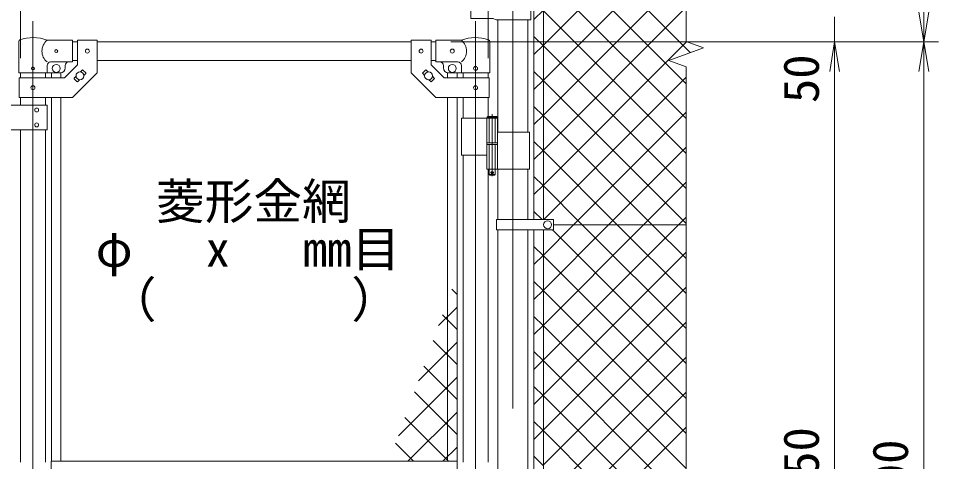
# Model space of a CAD drawing. Units: millimetres, scale not verified. Extents: x -6300 to 6300, y -4455 to 4455.
# Drawn here: x 2110 to 3969, y 311 to 1207 of the extents above; entities that cross this region are included whole.
import ezdxf
from ezdxf.enums import TextEntityAlignment as Align

# ---------------------------------------------------------------- set-up
doc = ezdxf.new("R2010")
doc.units = ezdxf.units.MM
doc.header["$LTSCALE"] = 30
doc.linetypes.add('DASHED', pattern=[7.5, 6, -1.5])
doc.linetypes.add('USER1', pattern=[50.8, 31.75, -6.35, 6.35, -6.35])
for name, color, linetype, lineweight in [('0-1_D-BMK', 2, 'USER1', 13), ('0-2_D-STR1', 1, 'Continuous', 18), ('0-3_D-STR3', 3, 'Continuous', 13), ('0-7_D-STR-DIM', 7, 'Continuous', 9), ('0-8_0', 7, 'Continuous', 9), ('0-9_D-STR-TXT', 7, 'Continuous', 9), ('0-A_D-STR2', 7, 'Continuous', 9)]:
    doc.layers.add(name, color=color, linetype=linetype, lineweight=lineweight)
doc.styles.add('ＭＳ ゴシック', font='')
doc.styles.get('ＭＳ ゴシック').set_extended_font_data('MS Gothic')

# ---------------------------------------------------------------- blocks, each defined once
blk = doc.blocks.new('_Open')
at = {"layer": '0-8_0'}
blk.add_line((-30, 5), (0, 0), dxfattribs=at)
blk.add_lwpolyline([(-30, -5), (0, 0), (-30, 0)], dxfattribs=at)

msp = doc.modelspace()

# ---------------------------------------------------------------- linework, layer by layer
at = {"layer": '0-1_D-BMK'}
for p, q in [((3108.84, 2894.97), (3108.84, -1050.85)), ((2139.24, 1201.46), (2139.24, -636.94)), ((3033.44, 1201.46), (3033.44, -636.94)), ((3067, 1013.14), (3067, 888.26)), ((3063.38, 895.23), (3070.63, 895.23))]:
    msp.add_line(p, q, dxfattribs=at)
at = {"layer": '0-2_D-STR1'}
for p, q in [((3078.59, 1203.83), (3078.59, 977.23)), ((3139.09, 1203.83), (3139.09, 977.23)), ((2229.24, 1159.73), (2219.24, 1159.73)), ((2903.44, 1159.73), (2269.24, 1159.73)), ((2953.44, 1159.73), (2943.44, 1159.73)), ((2229.24, 1121.73), (2219.24, 1121.73)), ((2903.44, 1121.73), (2269.24, 1121.73)), ((2953.44, 1121.73), (2943.44, 1121.73)), ((2113.84, 1096.73), (2113.84, 1086.68)), ((2164.64, 1096.73), (2164.64, 1086.68)), ((3008.04, 1096.73), (3008.04, 1086.68)), ((3058.84, 1096.73), (3058.84, 1086.68)), ((2113.84, 1046.68), (2113.84, 1031.68)), ((2164.64, 1046.68), (2164.64, 1031.68)), ((3008.04, 1046.68), (3008.04, 1005.23)), ((3058.84, 1046.68), (3058.84, 1008.23)), ((2113.84, 981.68), (2113.84, 309.73)), ((2164.64, 981.68), (2164.64, 309.73)), ((3008.04, 930.23), (3008.04, 309.73)), ((3058.84, 902.23), (3058.84, 309.73)), ((3078.59, 902.23), (3078.59, 800.23)), ((3139.09, 902.23), (3139.09, 800.23)), ((3078.59, 779.23), (3078.59, 110.23)), ((3139.09, 779.23), (3139.09, 110.23))]:
    msp.add_line(p, q, dxfattribs=at)
at = {"layer": '0-3_D-STR3'}
for p, q in [((3151.34, 1469.43), (3151.34, 800.23)), ((3170.34, 1469.43), (3170.34, 800.23)), ((3023.84, 1206.83), (3023.84, 1250.83)), ((3144.94, 1253.83), (3144.94, 1203.83)), ((3069.04, 1206.83), (3023.84, 1206.83)), ((3069.04, 1206.83), (3075.04, 1203.83)), ((3144.94, 1203.83), (3075.04, 1203.83)), ((2110.69, 1096.73), (2110.69, 1160.42)), ((2219.24, 1162.73), (2167.79, 1162.73)), ((2219.24, 1162.73), (2219.24, 1118.73)), ((2229.24, 1162.93), (2229.24, 1113.24)), ((2229.24, 1162.93), (2269.24, 1162.93)), ((2269.24, 1162.93), (2269.24, 1096.68)), ((2903.44, 1162.93), (2903.44, 1096.68)), ((2943.44, 1162.93), (2903.44, 1162.93)), ((2943.44, 1162.93), (2943.44, 1113.24)), ((2953.44, 1162.73), (3004.89, 1162.73)), ((2953.44, 1162.73), (2953.44, 1118.73)), ((3061.99, 1096.73), (3061.99, 1160.42)), ((2219.24, 1118.73), (2174.79, 1118.73)), ((2953.44, 1118.73), (2997.89, 1118.73)), ((2167.79, 1096.73), (2167.79, 1111.73)), ((2202.67, 1086.68), (2229.24, 1113.24)), ((2204.24, 1111.73), (2204.24, 1106.73)), ((2235.12, 1098.63), (2238.84, 1102.34)), ((2240.25, 1102.34), (2245.91, 1096.69)), ((2932.43, 1102.34), (2926.78, 1096.69)), ((2937.56, 1098.63), (2933.85, 1102.34)), ((2970.01, 1086.68), (2943.44, 1113.24)), ((2968.44, 1111.73), (2968.44, 1106.73)), ((3004.89, 1096.73), (3004.89, 1111.73)), ((2110.69, 1096.73), (2167.79, 1096.73)), ((2111.54, 1086.68), (2202.67, 1086.68)), ((2111.54, 1086.68), (2111.54, 1046.68)), ((2167.79, 1096.73), (2194.24, 1096.73)), ((2176.74, 1096.73), (2176.74, 1086.68)), ((2195.74, 1096.73), (2195.74, 1086.68)), ((2222.58, 1086.08), (2226.29, 1089.8)), ((2222.58, 1084.67), (2228.23, 1079.01)), ((2229.65, 1079.01), (2233.36, 1082.72)), ((2242.19, 1091.56), (2245.91, 1095.27)), ((2930.49, 1091.56), (2926.78, 1095.27)), ((2943.04, 1079.01), (2939.32, 1082.72)), ((2950.11, 1084.67), (2944.45, 1079.01)), ((2950.11, 1086.08), (2946.39, 1089.8)), ((3061.14, 1086.68), (2970.01, 1086.68)), ((2976.94, 1096.73), (2976.94, 1086.68)), ((3004.89, 1096.73), (2978.44, 1096.73)), ((2995.94, 1096.73), (2995.94, 1086.68)), ((3061.99, 1096.73), (3004.89, 1096.73)), ((3061.14, 1086.68), (3061.14, 1046.68)), ((2176.74, 1046.68), (2176.74, 312.23)), ((2195.74, 1046.68), (2195.74, 312.23)), ((2976.94, 1046.68), (2976.94, 312.23)), ((2995.94, 1046.68), (2995.94, 312.23)), ((2168.24, 1031.68), (2048.24, 1031.68)), ((2168.24, 1031.68), (2168.24, 981.68)), ((3004.89, 1005.23), (3004.89, 930.23)), ((3004.89, 1005.23), (3077.8, 1005.23)), ((3056.2, 1005.23), (3056.2, 955.23)), ((3077, 1007.23), (3057, 1007.23)), ((3058, 1008.23), (3076, 1008.23)), ((3077, 1007.23), (3076, 1008.23)), ((3077, 1007.23), (3077, 1005.23)), ((3077.8, 1005.23), (3077.8, 955.23)), ((2168.24, 981.68), (2048.24, 981.68)), ((3077.8, 977.23), (3142.14, 977.23)), ((3142.14, 977.23), (3142.14, 902.23)), ((3056.2, 955.23), (3077.8, 955.23)), ((3056.2, 952.23), (3077.8, 952.23)), ((3056.2, 952.23), (3056.2, 902.23)), ((3056.5, 955.23), (3056.5, 952.23)), ((3056.5, 952.23), (3077.5, 952.23)), ((3077.5, 955.23), (3077.5, 952.23)), ((3077.8, 952.23), (3077.8, 902.23)), ((3004.89, 930.23), (3056.09, 930.23)), ((3056.2, 902.23), (3142.14, 902.23)), ((3061, 902.23), (3061, 891.23)), ((3062, 890.23), (3061, 891.23)), ((3062, 890.23), (3072, 890.23)), ((3072, 890.23), (3073, 891.23)), ((3076.04, 800.23), (3076.04, 779.23)), ((3076.04, 800.23), (3190.84, 800.23)), ((3190.84, 800.23), (3190.84, 779.23)), ((3458.84, 789.73), (3190.84, 789.73)), ((3076.04, 779.23), (3190.84, 779.23)), ((3151.34, 779.23), (3151.34, 110.23)), ((3170.34, 779.23), (3170.34, 110.23)), ((2176.34, 312.23), (2996.34, 312.23)), ((2176.34, 291.23), (2176.34, 312.23)), ((2996.34, 257.23), (2996.34, 312.23))]:
    msp.add_line(p, q, dxfattribs=at)
at = {"layer": '0-3_D-STR3', "linetype": 'DASHED'}
for p, q in [((3060.7, 1005.23), (3060.7, 955.23)), ((3073.3, 1005.23), (3073.3, 955.23)), ((3060.7, 952.23), (3060.7, 902.23)), ((3073.3, 952.23), (3073.3, 902.23))]:
    msp.add_line(p, q, dxfattribs=at)
at = {"layer": '0-3_D-STR3'}
for points in [[(2111.54, 1046.68), (2219.24, 1046.68), (2269.24, 1096.68)], [(3061.14, 1046.68), (2953.44, 1046.68), (2903.44, 1096.68)], [(3058, 1008.23), (3057, 1007.23), (3057, 1005.23)], [(3073, 902.23), (3073, 891.23), (3061, 891.23)]]:
    msp.add_lwpolyline(points, dxfattribs=at)
for centre, radius in [((2186.24, 1140.73), 3), ((2249.24, 1140.68), 4), ((2923.44, 1140.68), 4), ((2986.44, 1140.73), 4), ((2139.24, 1105.73), 3), ((2186.24, 1105.73), 8), ((2234.24, 1090.68), 8), ((2938.44, 1090.68), 8), ((2986.44, 1105.73), 8), ((3033.44, 1105.73), 4), ((2139.24, 1066.68), 4), ((3033.44, 1066.68), 4), ((2146.75, 1021.68), 4), ((2146.75, 991.68), 4), ((3067, 895.23), 2.5), ((3178.84, 789.73), 8)]:
    msp.add_circle(centre, radius, dxfattribs=at)
for centre, radius, start, end in [((2113.99, 1160.42), 3.3, 109.22051, 180), ((2139.24, 1087.99), 80, 69.0916, 109.22051), ((2185.99, 1140.73), 28.55, 129.59418, 230.40582), ((3033.44, 1087.99), 80, 70.77949, 110.9084), ((2986.7, 1140.73), 28.55, 309.59418, 50.40582), ((3058.69, 1160.42), 3.3, 0, 70.77949), ((2174.79, 1111.73), 7, 90, 180), ((2211.24, 1111.73), 7, 90, 180), ((2961.44, 1111.73), 7, 0, 90), ((2997.89, 1111.73), 7, 0, 90), ((2194.24, 1106.73), 10, 270, 0), ((2239.55, 1101.64), 1, 45, 135), ((2933.14, 1101.64), 1, 45, 135), ((2978.44, 1106.73), 10, 180, 270), ((2223.28, 1085.37), 1, 135, 225), ((2228.94, 1079.72), 1, 225, 315), ((2245.2, 1095.98), 1, 315, 45), ((2927.48, 1095.98), 1, 135, 225), ((2943.75, 1079.72), 1, 225, 315), ((2949.4, 1085.37), 1, 315, 45)]:
    msp.add_arc(centre, radius, start, end, dxfattribs=at)
at = {"layer": '0-7_D-STR-DIM'}
for p, q in [((2113.84, 1126.73), (2113.84, 3139.73)), ((2113.84, 1126.73), (2113.84, 3139.73)), ((3058.84, 1126.73), (3058.84, 3139.73)), ((3458.84, 1160.38), (3458.84, 2922.73)), ((3758.84, 1209.73), (3758.84, 1159.73)), ((2983.44, 1159.73), (3788.84, 1159.73)), ((2983.44, 1159.73), (3968.84, 1159.73)), ((2983.44, 1159.73), (3968.84, 1159.73)), ((2983.44, 1159.73), (3788.84, 1159.73)), ((3494.08, 1147.55), (3458.84, 1160.38)), ((3423.6, 1121.9), (3494.08, 1147.55)), ((3458.84, 1109.07), (3423.6, 1121.9)), ((3458.84, -733.27), (3458.84, 1109.07)), ((3758.84, -530.27), (3758.84, 1099.73)), ((3758.84, 1099.73), (3758.84, 1039.73)), ((3938.84, 1099.73), (3938.84, -580.27))]:
    msp.add_line(p, q, dxfattribs=at)
at = {"layer": '0-A_D-STR2'}
for p, q in [((3170.34, 1152.83), (3458.84, 1441.33)), ((3170.34, 1082.12), (3458.84, 1370.62)), ((3458.84, 1074.91), (3170.34, 1363.41)), ((3170.34, 1011.41), (3458.84, 1299.91)), ((3458.84, 1004.2), (3170.34, 1292.7)), ((3170.34, 940.7), (3458.84, 1229.2)), ((3151.34, 1204.54), (3170.34, 1223.54)), ((3458.84, 933.49), (3170.34, 1221.99)), ((3170.34, 1151.28), (3151.34, 1170.28)), ((3151.34, 1133.83), (3170.34, 1152.83)), ((3458.84, 862.78), (3170.34, 1151.28)), ((3170.34, 1080.57), (3151.34, 1099.57)), ((3151.34, 1063.12), (3170.34, 1082.12)), ((3458.84, 792.07), (3170.34, 1080.57)), ((3171.29, 800.23), (3458.84, 1087.78)), ((3170.34, 1009.86), (3151.34, 1028.86)), ((3151.34, 992.41), (3170.34, 1011.41)), ((3390.47, 789.73), (3170.34, 1009.86)), ((3231.5, 789.73), (3458.84, 1017.07)), ((3170.34, 939.15), (3151.34, 958.15)), ((3151.34, 921.7), (3170.34, 940.7)), ((3319.76, 789.73), (3170.34, 939.15)), ((3302.21, 789.73), (3458.84, 946.36)), ((3170.34, 868.44), (3151.34, 887.44)), ((3372.92, 789.73), (3458.84, 875.65)), ((3249.05, 789.73), (3170.34, 868.44)), ((3167.84, 800.23), (3151.34, 816.73)), ((3443.63, 789.73), (3458.84, 804.94)), ((3170.34, 728.57), (3231.5, 789.73)), ((3170.34, 657.86), (3302.21, 789.73)), ((3170.34, 587.15), (3372.92, 789.73)), ((3170.34, 516.44), (3443.63, 789.73)), ((3458.84, 579.94), (3249.05, 789.73)), ((3458.84, 650.65), (3319.76, 789.73)), ((3458.84, 721.36), (3390.47, 789.73)), ((3458.84, 509.23), (3188.84, 779.23)), ((3170.34, 727.02), (3151.34, 746.02)), ((3151.34, 709.57), (3170.34, 728.57)), ((3170.34, 445.73), (3458.84, 734.23)), ((3458.84, 438.52), (3170.34, 727.02)), ((3170.34, 656.3), (3151.34, 675.3)), ((2995.94, 648.91), (2985.23, 659.63)), ((3151.34, 638.86), (3170.34, 657.86)), ((3170.34, 375.02), (3458.84, 663.52)), ((3458.84, 367.8), (3170.34, 656.3)), ((2958.37, 585.85), (2995.94, 623.43)), ((2995.94, 578.2), (2966.35, 607.79)), ((3170.34, 585.59), (3151.34, 604.59)), ((3151.34, 568.15), (3170.34, 587.15)), ((3170.34, 304.3), (3458.84, 592.8)), ((3458.84, 297.09), (3170.34, 585.59)), ((2917.89, 474.66), (2995.94, 552.72)), ((2995.94, 507.49), (2947.48, 555.95)), ((3170.34, 514.88), (3151.34, 533.88)), ((3170.34, 233.59), (3458.84, 522.09)), ((2995.94, 436.78), (2928.61, 504.11)), ((3151.34, 497.44), (3170.34, 516.44)), ((3458.84, 226.38), (3170.34, 514.88)), ((2877.41, 363.47), (2995.94, 482.01)), ((2995.94, 366.07), (2909.74, 452.27)), ((3170.34, 444.17), (3151.34, 463.17)), ((3170.34, 162.88), (3458.84, 451.38)), ((3151.34, 426.73), (3170.34, 445.73)), ((3458.84, 155.67), (3170.34, 444.17)), ((2896.87, 312.23), (2995.94, 411.3)), ((2979.07, 312.23), (2890.86, 400.43)), ((3170.34, 373.46), (3151.34, 392.46)), ((3151.34, 356.02), (3170.34, 375.02)), ((3444.08, 99.73), (3170.34, 373.46)), ((3188.4, 110.23), (3458.84, 380.67)), ((2908.36, 312.23), (2871.99, 348.6)), ((2967.58, 312.23), (2995.94, 340.59)), ((3170.34, 302.75), (3151.34, 321.75))]:
    msp.add_line(p, q, dxfattribs=at)
for points in [[(3466.83, 1137.63), (3170.34, 1434.12), (3151.34, 1453.12)], [(3151.34, 850.99), (3170.34, 869.99), (3460.23, 1159.87)]]:
    msp.add_lwpolyline(points, dxfattribs=at)

# ---------------------------------------------------------------- block references
at = {"layer": '0-7_D-STR-DIM', "xscale": 2, "yscale": 2}
for p, rotation in [((3938.84, 1159.73), 270), ((3758.84, 1159.73), 90), ((3758.84, 1159.73), 90), ((3938.84, 1159.73), 90)]:
    msp.add_blockref('_Open', p, dxfattribs=dict(at, rotation=rotation))

# ---------------------------------------------------------------- texts
at = {"layer": '0-7_D-STR-DIM', "style": 'ＭＳ ゴシック'}
for s, p in [('50', (3748.72, 1035.79)), ('1750', (3748.72, 184.38)), ('1800', (3928.72, 159.38))]:
    msp.add_text(s, height=72.14, rotation=90, dxfattribs=at).set_placement(p, align=Align.BOTTOM_LEFT)
at = {"layer": '0-9_D-STR-TXT', "style": 'ＭＳ ゴシック'}
for s, p in [('菱形金網', (2387.86, 779.62)), ('φ\u3000 x\u3000 mm目', (2266.04, 683.24)), ('（\u3000\u3000\u3000\u3000）', (2290.4, 580.76))]:
    msp.add_text(s, height=72.14, dxfattribs=at).set_placement(p, align=Align.BOTTOM_LEFT)

doc.saveas('drawing.dxf')
